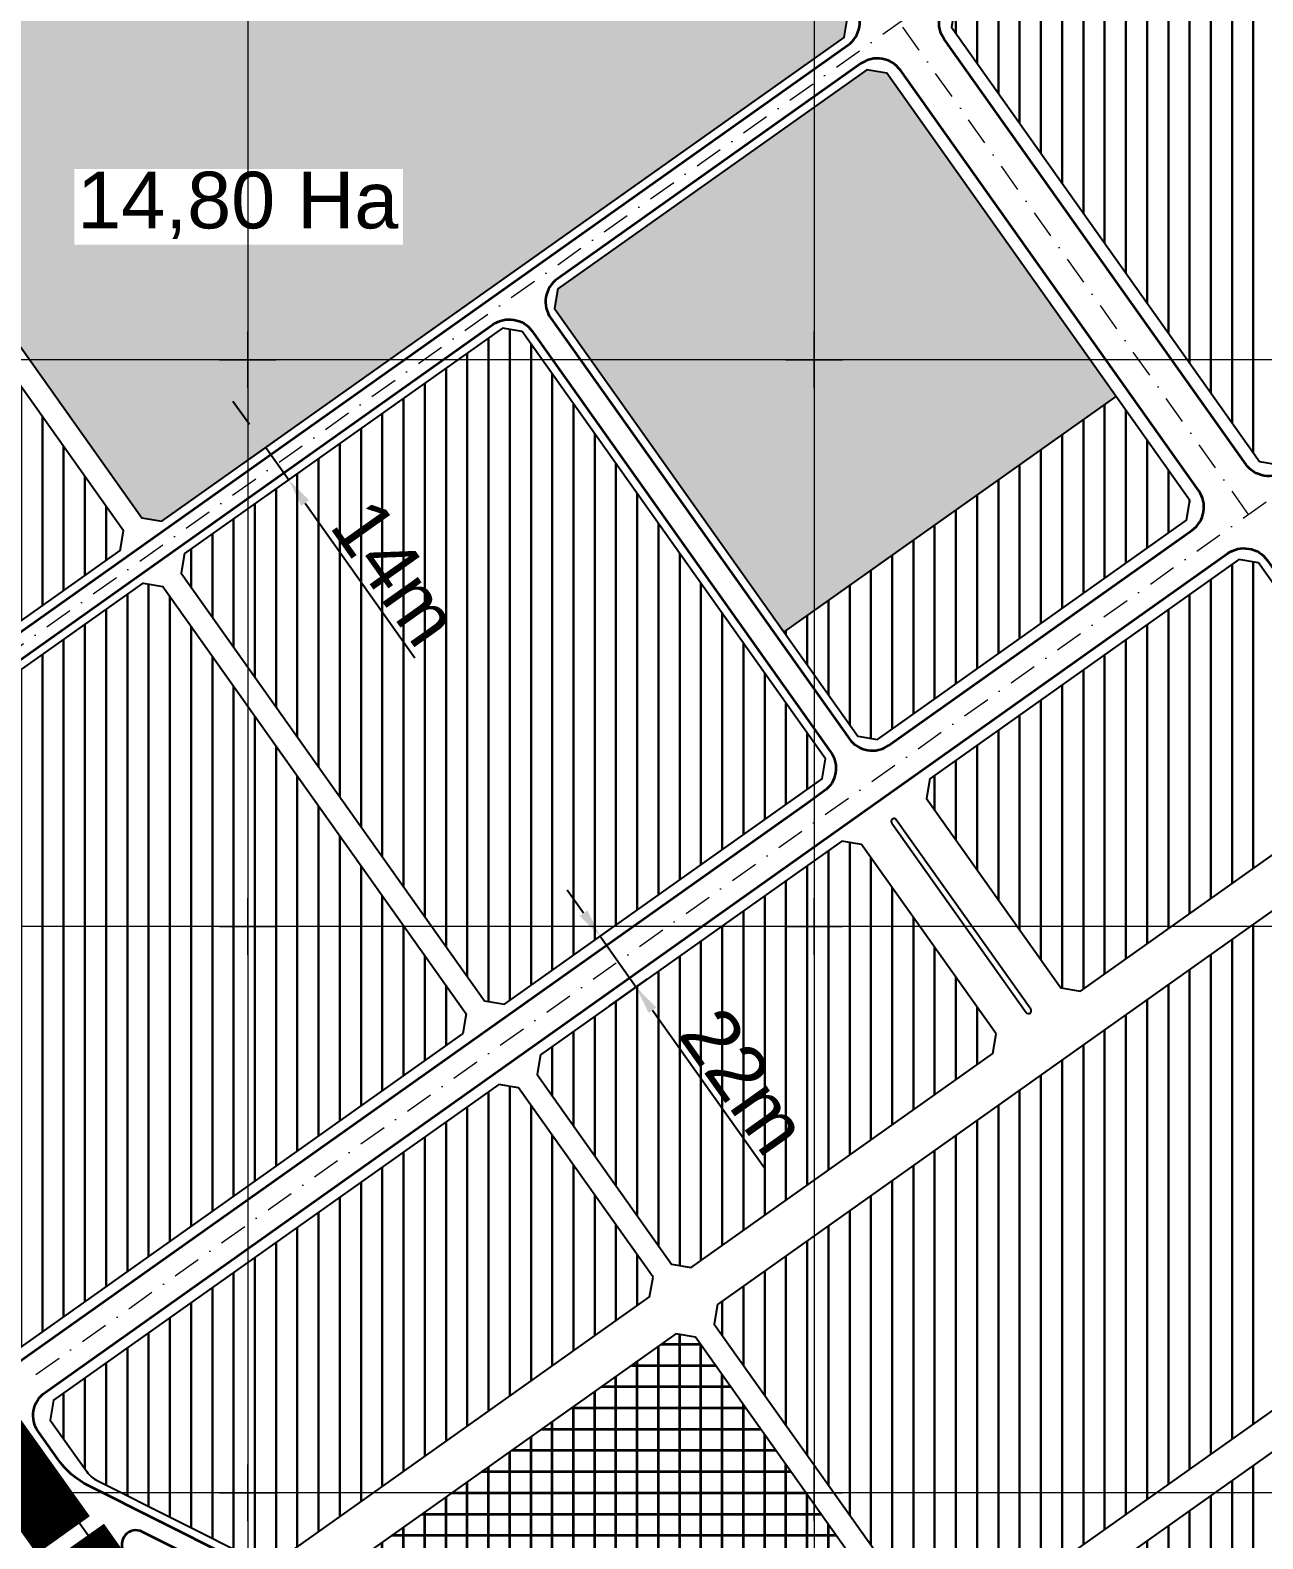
# Model space of a CAD drawing. Header units: millimetres. Extents: x 546597 to 607848, y 1180644 to 1193180.
# Drawn here: x 601923 to 602358, y 1185584 to 1186116 of the extents above; entities that cross this region are included whole.
import ezdxf
from ezdxf.enums import TextEntityAlignment as Align

# ---------------------------------------------------------------- set-up
doc = ezdxf.new("R2010")
doc.units = ezdxf.units.MM
doc.header["$MEASUREMENT"] = 0
doc.linetypes.add('DASHDOT', pattern=[1, 0.5, -0.25, 0, -0.25])
doc.layers.get('0').update_dxf_attribs({"linetype": 'CONTINUOUS', "lineweight": 20})
doc.layers.get('DEFPOINTS').update_dxf_attribs({"linetype": 'CONTINUOUS', "lineweight": 20})
for name, color, linetype, lineweight in [('A-DUONG', 1, 'CONTINUOUS', 35), ('A-LE', 4, 'CONTINUOUS', 25), ('A-TIM', 6, 'DASHDOT', 13), ('DIM GIAO THONG', 3, 'CONTINUOUS', 15), ('hatch CTCC', 20, 'CONTINUOUS', 35), ('hatch CX tap trung', 84, 'CONTINUOUS', 35), ('hatch Dan cu XDM', 50, 'CONTINUOUS', 30), ('toa do', 2, 'CONTINUOUS', 13)]:
    doc.layers.add(name, color=color, linetype=linetype, lineweight=lineweight)
doc.layers.add('duong HH', color=251, linetype='CONTINUOUS')
doc.layers.add('hide - tinh dien tich CX', color=2, linetype='CONTINUOUS')
doc.layers.add('hide - Ranh Du an', color=70, linetype='CONTINUOUS', plot=False)
doc.styles.add('VHEL-B', font='VHELVEB.TTF')
doc.styles.add('VNI-Helve Bold', font='VHELVEB.TTF')
doc.dimstyles.new('S1', dxfattribs={"dimtxt": 20, "dimasz": 10, "dimexe": 5, "dimexo": 0.625, "dimgap": 2, "dimtad": 1, "dimdec": 0, "dimtxsty": 'VHEL-B', "dimcen": 2.5, "dimclrd": 256, "dimclre": 256, "dimadec": 0, "dimazin": 0, "dimtfac": 1, "dimtdec": 0, "dimtmove": 0, "dimatfit": 3, "dimfxl": 1, "dimarcsym": 0})
pattern_1 = [(0, (601998.474, 1186516.907), (25, 25), [0, -25]), (0, (601998.474, 1186518.15), (25, 25), [0.26126, -24.73874]), (0, (601998.474, 1186523.157), (25, 25), [1.29973, -23.70027]), (0, (601998.474, 1186535.657), (25, 25), [1.3064, -23.6936]), (0, (601998.474, 1186540.665), (25, 25), [0.26126, -24.73874]), (0, (602009.668, 1186523.157), (25, 25), [2.6126, -22.3874]), (0, (602009.675, 1186535.657), (25, 25), [2.5992, -22.4008]), (0, (602010.713, 1186528.165), (25, 25), [0.5225, -24.4775]), (0, (602010.714, 1186530.665), (25, 25), [0.51984, -24.48016]), (0, (602022.168, 1186535.657), (25, 25), [1.30613, -23.69387]), (0, (602022.175, 1186523.157), (25, 25), [1.29944, -23.70056]), (0, (602022.463, 1186541.178), (25, 25), [0.00075, -24.99925]), (0, (602022.463, 1186541.18), (25, 25), [0.00075, -24.99925]), (0, (602022.463, 1186541.178), (25, 25), [0.00025, -24.99975]), (0, (602022.463, 1186541.179), (25, 25), [0.00025, -24.99975]), (0, (602022.464, 1186541.178), (25, 25), [0.00075, -24.99925]), (0, (602022.464, 1186541.18), (25, 25), [0.00075, -24.99925]), (0, (602022.464, 1186541.178), (25, 25), [0.00025, -24.99975]), (0, (602023.213, 1186518.15), (25, 25), [0.26126, -24.73874]), (0, (602023.213, 1186540.665), (25, 25), [0.26126, -24.73874]), (0, (602023.474, 1186541.907), (25, 25), [0, -25]), (26.5651, (601998.736, 1186540.665), (25, 1e-05), [0.5273, -55.3744]), (26.5651, (601999.781, 1186535.657), (25, 1e-05), [2.6365, -53.2652]), (26.5651, (602007.325, 1186534.482), (25, 1e-05), [2.6275, -53.2742]), (26.5651, (602010.244, 1186530.43), (25, 1e-05), [0.5255, -55.3762]), (26.5651, (602011.236, 1186528.165), (25, 1e-05), [0.5273, -55.3744]), (26.5651, (602012.281, 1186523.157), (25, 1e-05), [2.63655, -53.26515]), (26.5651, (602019.825, 1186521.982), (25, 1e-05), [2.62743, -53.27427]), (26.5651, (602022.741, 1186517.913), (25, 1e-05), [0.5273, -55.3744]), (45, (601999.207, 1186540.9), (25, -2e-15), [0.3927, -34.96266]), (45, (602002.139, 1186536.836), (25, -2e-15), [1.96384, -33.3915]), (45, (602005.882, 1186533.039), (25, -2e-15), [2.0407, -33.31465]), (45, (602009.956, 1186530.141), (25, -2e-15), [0.40814, -34.9472]), (45, (602011.707, 1186528.4), (25, -2e-15), [0.3927, -34.96266]), (45, (602014.639, 1186524.336), (25, -2e-15), [1.9634, -33.39195]), (45, (602018.381, 1186520.539), (25, -2e-15), [2.04114, -33.3142]), (45, (602022.464, 1186517.636), (25, -2e-15), [0.3927, -34.96266]), (63.4349, (601999.485, 1186541.178), (1e-05, 25), [0.53727, -55.36443]), (63.4349, (602003.527, 1186538.225), (1e-05, 25), [2.66134, -53.24036]), (63.4349, (602004.718, 1186530.711), (1e-05, 25), [2.60286, -53.29883]), (63.4349, (602009.723, 1186529.676), (1e-05, 25), [0.52057, -55.38113]), (63.4349, (602011.985, 1186528.678), (1e-05, 25), [0.53727, -55.36443]), (63.4349, (602016.027, 1186525.724), (1e-05, 25), [2.68634, -53.21536]), (63.4349, (602017.218, 1186518.211), (1e-05, 25), [2.60254, -53.29916]), (63.4349, (602022.223, 1186517.155), (1e-05, 25), [0.53727, -55.36443]), (90, (601999.725, 1186516.907), (-25, 25), [0.24816, -24.75184]), (90, (601999.725, 1186541.66), (-25, 25), [0.24816, -24.75184]), (90, (602004.718, 1186540.605), (-25, 25), [1.3019, -23.6981]), (90, (602004.718, 1186528.127), (-25, 25), [2.58375, -22.41625]), (90, (602004.729, 1186516.907), (-25, 25), [1.30387, -23.69613]), (90, (602009.723, 1186529.16), (-25, 25), [0.51675, -24.48325]), (90, (602012.225, 1186529.16), (-25, 25), [0.51674, -24.48326]), (90, (602017.218, 1186516.907), (-25, 25), [1.3039, -23.6961]), (90, (602017.229, 1186528.127), (-25, 25), [2.5837, -22.4163]), (90, (602017.229, 1186540.605), (-25, 25), [1.30193, -23.69807]), (90, (602022.223, 1186516.907), (-25, 25), [0.24816, -24.75184]), (90, (602022.223, 1186541.66), (-25, 25), [0.24816, -24.75184]), (90, (602022.463, 1186541.178), (-25, 25), [0.001, -24.999]), (90, (602022.463, 1186541.178), (-25, 25), [0.0005, -24.9995]), (90, (602022.464, 1186541.178), (-25, 25), [0.001, -24.999]), (90, (602022.464, 1186541.178), (-25, 25), [0.001, -24.999]), (90, (602022.465, 1186541.178), (-25, 25), [0.0005, -24.9995]), (296.565, (601999.485, 1186517.636), (25, -3e-05), [0.5373, -55.3644]), (296.565, (601999.485, 1186542.636), (25, -3e-05), [0.5373, -55.3644]), (296.565, (602003.562, 1186520.545), (25, -3e-05), [2.6096, -53.2921]), (296.565, (602003.562, 1186545.545), (25, -3e-05), [2.6096, -53.2921]), (296.565, (602004.718, 1186528.127), (25, -3e-05), [2.6793, -53.2224]), (296.565, (602004.718, 1186553.127), (25, -3e-05), [2.6793, -53.2224]), (296.565, (602009.723, 1186529.16), (25, -3e-05), [0.53585, -55.36585]), (296.565, (602009.723, 1186554.159), (25, -3e-05), [0.53585, -55.36585]), (296.565, (602011.992, 1186530.143), (25, -3e-05), [0.522, -55.3797]), (296.565, (602011.992, 1186555.143), (25, -3e-05), [0.522, -55.3797]), (296.565, (602016.061, 1186533.045), (25, -3e-05), [2.6099, -53.2918]), (296.565, (602016.061, 1186558.045), (25, -3e-05), [2.6099, -53.2918]), (296.565, (602017.229, 1186540.605), (25, -3e-05), [2.6543, -53.2474]), (296.565, (602017.229, 1186565.605), (25, -3e-05), [2.6543, -53.2474]), (296.565, (602022.223, 1186541.66), (25, -3e-05), [0.5373, -55.3644]), (296.565, (602022.223, 1186566.659), (25, -3e-05), [0.5373, -55.3644]), (315, (601999.207, 1186517.913), (25, -7e-15), [0.3927, -34.96266]), (315, (602002.125, 1186521.981), (25, -7e-15), [2.0314, -33.32396]), (315, (602005.916, 1186525.73), (25, -7e-15), [1.97315, -33.3822]), (315, (602009.963, 1186528.68), (25, -7e-15), [0.39463, -34.9607]), (315, (602011.705, 1186530.43), (25, -7e-15), [0.4062, -34.94915]), (315, (602014.625, 1186534.481), (25, -7e-15), [2.03093, -33.3244]), (315, (602018.416, 1186538.231), (25, -7e-15), [1.9736, -33.38174]), (315, (602022.464, 1186541.178), (25, -7e-15), [0.3927, -34.96266]), (333.435, (601998.736, 1186518.149), (25, 3e-05), [0.5273, -55.3744]), (333.435, (601999.774, 1186523.157), (25, 3e-05), [2.62875, -53.27294]), (333.435, (602007.311, 1186524.336), (25, 3e-05), [2.63523, -53.26647]), (333.435, (602010.242, 1186528.401), (25, 3e-05), [0.52704, -55.37465]), (333.435, (602011.234, 1186530.665), (25, 3e-05), [0.52577, -55.37593]), (333.435, (602012.274, 1186535.657), (25, 3e-05), [2.62883, -53.27287]), (333.435, (602019.811, 1186536.836), (25, 3e-05), [2.63515, -53.26655]), (333.435, (602022.741, 1186540.901), (25, 3e-05), [0.5273, -55.3744])]

# ---------------------------------------------------------------- blocks, each defined once
blk = doc.blocks.new('*D277')
at = {"layer": 'DEFPOINTS', "color": 0, "transparency": 16777216}
for p in [(601998.14, 1185963.23), (602014.46, 1185957.65), (602006.24, 1185951.82)]:
    blk.add_point(p, dxfattribs=at)
at = {"layer": 'DIM GIAO THONG', "lineweight": -2, "transparency": 16777216}
for p, q in [((602000.57, 1185977.22), (601994.79, 1185985.38)), ((601998.65, 1185963.6), (602010.44, 1185971.96)), ((602006.36, 1185969.07), (602014.46, 1185957.65)), ((602006.75, 1185952.18), (602018.54, 1185960.54)), ((602020.25, 1185949.49), (602059.04, 1185894.82))]:
    blk.add_line(p, q, dxfattribs=at)
at = {"layer": 'DIM GIAO THONG', "transparency": 16777216}
for points in [[(602001.93, 1185978.19), (601999.22, 1185976.26), (602006.36, 1185969.07)], [(602021.61, 1185950.46), (602018.89, 1185948.53), (602014.46, 1185957.65)]]:
    blk.add_solid(points, dxfattribs=at)
at = {"layer": 'DIM GIAO THONG', "color": 0, "transparency": 16777216, "insert": (602052.32, 1185925.02), "char_height": 20, "attachment_point": 5, "rotation": 305.3556, "style": 'VHEL-B'}
blk.add_mtext('14m', dxfattribs=at)
blk = doc.blocks.new('*D278')
at = {"layer": 'DEFPOINTS', "color": 0, "transparency": 16777216}
for p in [(602114.47, 1185789.51), (602137.09, 1185778.59), (602127.2, 1185771.57)]:
    blk.add_point(p, dxfattribs=at)
at = {"layer": 'DIM GIAO THONG', "lineweight": -2, "transparency": 16777216}
for p, q in [((602118.58, 1185804.68), (602112.79, 1185812.84)), ((602114.98, 1185789.87), (602128.44, 1185799.42)), ((602124.36, 1185796.53), (602137.09, 1185778.59)), ((602127.7, 1185771.93), (602141.17, 1185781.48)), ((602142.88, 1185770.43), (602182.38, 1185714.76))]:
    blk.add_line(p, q, dxfattribs=at)
at = {"layer": 'DIM GIAO THONG', "transparency": 16777216}
for points in [[(602119.93, 1185805.65), (602117.22, 1185803.72), (602124.36, 1185796.53)], [(602144.24, 1185771.4), (602141.52, 1185769.47), (602137.09, 1185778.59)]]:
    blk.add_solid(points, dxfattribs=at)
at = {"layer": 'DIM GIAO THONG', "color": 0, "transparency": 16777216, "insert": (602175.31, 1185745.46), "char_height": 20, "attachment_point": 5, "rotation": 305.3564, "style": 'VHEL-B'}
blk.add_mtext('22m', dxfattribs=at)
blk = doc.blocks.new('CROSS')
for p, q in [((0, -5), (0, 5)), ((-5, 0), (5, 0))]:
    blk.add_line(p, q)

msp = doc.modelspace()

# ---------------------------------------------------------------- hatches: boundary and pattern name
at = {"layer": 'hatch CTCC'}
h = msp.add_hatch(dxfattribs=at)
h.set_pattern_fill('M-TT-TIEUKHU', color=256, scale=7.5, style=0)
h.set_pattern_definition([(0, (0, 0), (0, 7.5), []), (90, (0, 0), (-7.5, 5e-16), [])])
h.paths.add_polyline_path([(602151.14, 1185656.13), (602027.78, 1185568.6), (602028.17, 1185563.46), (602044.05, 1185555.48), (602172.96, 1185522.97), (602181.66, 1185520.77), (602185.74, 1185519.35), (602194.31, 1185515.49), (602202.94, 1185516.33), (602234.47, 1185538.69), (602235.65, 1185545.66), (602158.11, 1185654.95)])
at = {"layer": 'hatch CX tap trung'}
h = msp.add_hatch(dxfattribs=at)
h.set_pattern_fill('M-CXCQ-MOI', color=256, scale=2.5, style=0)
h.set_pattern_definition(pattern_1)
h.paths.add_polyline_path([(601793.69, 1186182.41), (601962.65, 1185944.27), (601969.63, 1185943.08), (602210.51, 1186113.91), (602211.7, 1186120.88), (602042.57, 1186359.26), (602035.6, 1186360.44), (601946.98, 1186297.49), (601794.87, 1186189.39)])
h = msp.add_hatch(dxfattribs=at)
h.set_pattern_fill('M-CXCQ-MOI', color=256, scale=2.5, style=0)
h.set_pattern_definition(pattern_1)
h.paths.add_polyline_path([(602494.44, 1185949.89), (602520.64, 1186029.92), (602551.76, 1186095.95), (602562.12, 1186127.74), (602569.88, 1186159.43), (602571.8, 1186184.2), (602552.74, 1186201.28), (602546.57, 1186204.15), (602531.59, 1186138.81), (602506.26, 1186074.52), (602490.91, 1186040.32), (602486.8, 1186031.2), (602451.39, 1185953.08), (602422.05, 1185849.93), (602403.9, 1185776), (602424.59, 1185666.07), (602443.35, 1185616.56), (602466.22, 1185535.69), (602477.21, 1185477.3, -0.292901), (602467.51, 1185453.29), (602423.27, 1185421.91, -0.414214), (602389.81, 1185427.59), (602376.5, 1185446.35), (602372.36, 1185450.12), (602367.04, 1185451.82), (602293.78, 1185458.74), (602286.95, 1185460.55), (602277.4, 1185464.85), (602181.29, 1185508.19), (602178.22, 1185509.27), (602170.03, 1185511.33), (602039.83, 1185544.17), (601973.65, 1185577.43), (601970.5, 1185573.76), (601983.09, 1185555.96), (601998.56, 1185555.5), (602002.41, 1185553.24), (602010.58, 1185548.45), (602027.97, 1185542.36), (602074.04, 1185523.83), (602111.28, 1185514.77), (602173.29, 1185497.97), (602212.99, 1185483.49), (602276.01, 1185461.98), (602289.63, 1185456.47), (602319.77, 1185446.62), (602350.77, 1185437.35), (602390, 1185420.76), (602416.95, 1185405.41), (602425.73, 1185400.95), (602423.96, 1185395.16), (602438.01, 1185386.39), (602440.21, 1185393.6), (602454.04, 1185386.58), (602468.82, 1185384.26), (602473.92, 1185395.73), (602476.65, 1185403.81), (602486.55, 1185434.04), (602488.22, 1185453.2), (602492.87, 1185497.31), (602499.34, 1185532.87), (602485.04, 1185573.05), (602465.54, 1185627.14), (602448.18, 1185688.81), (602455.82, 1185741.09), (602450.33, 1185779.56), (602456.58, 1185801.92), (602471.08, 1185853.75), (602466.98, 1185889.37)])
h = msp.add_hatch(dxfattribs=at)
h.set_pattern_fill('M-CXCQ-MOI', color=256, scale=2.5, style=0)
h.set_pattern_definition(pattern_1)
h.paths.add_polyline_path([(602306.59, 1185987.13), (602225.59, 1186101.31), (602218.61, 1186102.49), (602109.46, 1186025.09), (602108.28, 1186018.12), (602189.31, 1185903.91)])
at = {"layer": 'hatch Dan cu XDM'}
h = msp.add_hatch(dxfattribs=at)
h.set_pattern_fill('ANSI31', color=256, scale=60, angle=45, style=0)
h.paths.add_polyline_path([(602513.65, 1186136.92), (602510.61, 1186142.69), (602509.25, 1186143.01), (602503.53, 1186145.29), (602495.86, 1186150.68), (602465.03, 1186194.14), (602438.39, 1186231.68), (602435.46, 1186235.39), (602431.57, 1186237.52), (602422.71, 1186241.85), (602414.13, 1186241.14), (602249.61, 1186124.47), (602248.43, 1186117.5), (602357.21, 1185964.18), (602364.18, 1185963), (602462.91, 1186033.05), (602475.54, 1186045.15), (602491.51, 1186080.73)])
h = msp.add_hatch(dxfattribs=at)
h.set_pattern_fill('ANSI31', color=256, scale=60, angle=45, style=0)
edge = h.paths.add_edge_path()
edge.add_line((601780.2, 1186178.96), (601640.5, 1186079.68))
edge.add_line((601640.5, 1186079.68), (601639.32, 1186072.7))
edge.add_line((601639.32, 1186072.7), (601736.27, 1185936.05))
edge.add_arc((601728.11, 1185930.26), 10, -11.3233, 35.3551, ccw=False)
edge.add_line((601737.92, 1185928.3), (601733.7, 1185907.23))
edge.add_arc((601743.5, 1185905.26), 10, 168.6767, 215.4793)
edge.add_line((601735.36, 1185899.46), (601790.46, 1185822.15))
edge.add_line((601790.46, 1185822.15), (601797.44, 1185820.97))
edge.add_line((601797.44, 1185820.97), (601954.94, 1185932.67))
edge.add_line((601954.94, 1185932.67), (601956.13, 1185939.64))
edge.add_line((601956.13, 1185939.64), (601787.17, 1186177.78))
edge.add_line((601787.17, 1186177.78), (601780.2, 1186178.96))
h = msp.add_hatch(dxfattribs=at)
h.set_pattern_fill('ANSI31', color=256, scale=60, angle=45, style=0)
h.paths.add_polyline_path([(602014.19, 1185871.63), (602093.71, 1185928.05), (602137.11, 1185866.88), (602057.59, 1185810.46), (602083.63, 1185773.76), (602090.6, 1185772.57), (602202.74, 1185852.14), (602203.93, 1185859.11), (602096.86, 1186010.02), (602089.89, 1186011.2), (601977.73, 1185931.66), (601976.54, 1185924.69)])
h = msp.add_hatch(dxfattribs=at)
h.set_pattern_fill('ANSI31', color=256, scale=60, angle=45, style=0)
h.paths.add_polyline_path([(602331.45, 1185943.46), (602332.63, 1185950.43), (602306.59, 1185987.13), (602189.31, 1185903.91), (602215.34, 1185867.21), (602222.32, 1185866.03)])
h = msp.add_hatch(dxfattribs=at)
h.set_pattern_fill('ANSI31', color=256, scale=60, angle=45, style=0)
h.paths.add_polyline_path([(602014.19, 1185871.63), (602093.71, 1185928.05), (602137.11, 1185866.88), (602057.59, 1185810.46)])
h = msp.add_hatch(dxfattribs=at)
h.set_pattern_fill('ANSI31', color=256, scale=60, angle=45, style=0)
h.paths.add_polyline_path([(602287.02, 1185778.29), (602293.99, 1185777.11), (602403.12, 1185854.54), (602404.3, 1185861.51), (602356.86, 1185928.38), (602349.89, 1185929.56), (602240.76, 1185852.13), (602239.57, 1185845.16)])
h.paths.add_polyline_path([(602263, 1185755.12), (602264.18, 1185762.09), (602216.73, 1185828.96), (602209.76, 1185830.15), (602103.33, 1185754.63), (602102.15, 1185747.66), (602149.59, 1185680.78), (602156.56, 1185679.6)])
h = msp.add_hatch(dxfattribs=at)
h.set_pattern_fill('ANSI31', color=256, scale=60, angle=45, style=0)
h.paths.add_polyline_path([(601893.64, 1185786.1), (602007.67, 1185867), (601970.02, 1185920.07), (601963.04, 1185921.25), (601804.97, 1185809.15), (601803.76, 1185802.17), (601910.23, 1185650.73), (601917.18, 1185649.53), (602075.92, 1185762.16), (602077.1, 1185769.13), (602051.06, 1185805.83), (601937.04, 1185724.93)])
h = msp.add_hatch(dxfattribs=at)
h.set_pattern_fill('ANSI31', color=256, scale=60, angle=45, style=0)
h.paths.add_polyline_path([(602007.67, 1185867), (601893.64, 1185786.1), (601937.04, 1185724.93), (602051.06, 1185805.83)])
h = msp.add_hatch(dxfattribs=at)
h.set_pattern_fill('ANSI31', color=256, scale=60, angle=45, style=0)
h.paths.add_polyline_path([(602402.54, 1185834.5), (602165.82, 1185666.55), (602164.64, 1185659.58), (602242.18, 1185550.29), (602249.15, 1185549.11), (602408.49, 1185662.17), (602411.65, 1185669.97), (602391.62, 1185776.34), (602405.42, 1185832.54)])
h = msp.add_hatch(dxfattribs=at)
h.set_pattern_fill('ANSI31', color=256, scale=60, angle=45, style=0)
edge = h.paths.add_edge_path()
edge.add_line((602143.07, 1185676.16), (602095.62, 1185743.03))
edge.add_line((602095.62, 1185743.03), (602088.65, 1185744.22))
edge.add_line((602088.65, 1185744.22), (601931.44, 1185632.68))
edge.add_line((601931.44, 1185632.68), (601930.26, 1185625.71))
edge.add_line((601930.26, 1185625.71), (601943.19, 1185607.48))
edge.add_arc((601951.34, 1185613.27), 10, 215.3556, 243.316)
edge.add_line((601946.85, 1185604.33), (602003.05, 1185576.09))
edge.add_line((602003.05, 1185576.09), (602011.59, 1185576.74))
edge.add_line((602011.59, 1185576.74), (602141.88, 1185669.18))
edge.add_line((602141.88, 1185669.18), (602143.07, 1185676.16))
h = msp.add_hatch(dxfattribs=at)
h.set_pattern_fill('ANSI31', color=256, scale=60, angle=45, style=0)
h.paths.add_polyline_path([(602418.4, 1185648.55), (602431.95, 1185612.8), (602454.53, 1185532.94), (602465.84, 1185472.8), (602462.46, 1185464.43), (602412.74, 1185429.15), (602411.94, 1185428.96), (602402.83, 1185430.51), (602402.14, 1185430.95), (602385.54, 1185454.35), (602378.51, 1185460.75), (602369.45, 1185463.65), (602295.89, 1185470.59), (602290.98, 1185471.89), (602282.33, 1185475.79), (602216.1, 1185505.66), (602215.62, 1185510.61), (602412.55, 1185650.33)])

# ---------------------------------------------------------------- linework, layer by layer
at = {"layer": 'A-DUONG'}
for points in [[(602568.87, 1186501.49), (602566.57, 1186427.91), (602563.11, 1186408.95), (602559.16, 1186370.3), (602558.2, 1186360.16), (602557.55, 1186320.72), (602556.05, 1186301.87), (602553.88, 1186293.07), (602548, 1186279.23), (602545.11, 1186269.09), (602538.7, 1186227.95), (602519.13, 1186142.67), (602494.28, 1186079.56), (602478.04, 1186043.39), (602464.83, 1186030.73), (602366.32, 1185960.84, -0.414214), (602352.38, 1185963.21), (602245.91, 1186113.27, -0.414279), (602248.29, 1186127.21), (602410.91, 1186242.54)], [(602042.99, 1185552.66), (601943.9, 1185602.46, -0.122609), (601932.9, 1185611.91), (601926.08, 1185621.52, -0.414213), (601928.45, 1185635.46), (602345.94, 1185931.67, -0.414215), (602359.88, 1185929.3), (602409.69, 1185859.1, -0.217803), (602412.02, 1185846.85), (602394.69, 1185776.25), (602415.9, 1185663.62), (602434.8, 1185613.74), (602457.45, 1185533.63)], [(602040.89, 1185547), (601962.77, 1185586.26, 0.780998), (601956.44, 1185578.91)]]:
    msp.add_lwpolyline(points, format="xyb", dxfattribs=at)
for points in [[(602032.29, 1186364.23), (601944.08, 1186301.57), (601638.41, 1186084.33, 0.413975), (601636.05, 1186070.39), (601732.01, 1185935.14, -0.206537), (601733.66, 1185927.39), (601728.22, 1185900.26, 0.207102), (601729.89, 1185892.49), (601782.38, 1185818.85, 0.413515), (601796.31, 1185816.49), (602211.84, 1186111.17, 0.414279), (602214.21, 1186125.12), (602046.24, 1186361.86, 0.414377)], [(602109.36, 1186028.69, 0.414279), (602106.99, 1186014.75), (602212.32, 1185866.29, 0.414214), (602226.26, 1185863.92), (602333.36, 1185939.91, 0.414213), (602335.73, 1185953.85), (602230.41, 1186102.28, 0.414148), (602216.47, 1186104.65), (602109.36, 1186028.69)], [(602203.43, 1185847.72), (602197.56, 1185843.56), (602148.27, 1185808.59), (601918.26, 1185645.39, -0.413582), (601904.33, 1185647.75), (601798.63, 1185796.04, -0.414912), (601800.99, 1185810.01), (602086.52, 1186012.49, -0.414148), (602100.46, 1186010.12), (602205.79, 1185861.66, -0.414213)]]:
    msp.add_lwpolyline(points, format="xyb", close=True, dxfattribs=at)
at = {"layer": 'A-LE'}
for p, q in [((602227.33, 1185836.49), (602274.78, 1185769.61)), ((602276.41, 1185770.77), (602228.97, 1185837.65))]:
    msp.add_line(p, q, dxfattribs=at)
at = {"layer": 'A-LE', "flags": 128}
for points in [[(601793.69, 1186182.41), (601962.65, 1185944.27), (601969.63, 1185943.08), (602210.51, 1186113.91), (602211.7, 1186120.88), (602042.57, 1186359.26), (602035.6, 1186360.44), (601946.98, 1186297.49), (601794.87, 1186189.39)], [(602109.46, 1186025.09), (602108.28, 1186018.12), (602215.34, 1185867.21), (602222.32, 1185866.03), (602331.45, 1185943.46), (602332.63, 1185950.43), (602225.59, 1186101.31), (602218.61, 1186102.49), (602109.46, 1186025.09)], [(602096.86, 1186010.02), (602089.89, 1186011.2), (601977.73, 1185931.66), (601976.54, 1185924.69), (602083.63, 1185773.76), (602090.6, 1185772.57), (602202.74, 1185852.14), (602203.93, 1185859.11), (602096.86, 1186010.02)], [(602293.99, 1185777.11), (602403.12, 1185854.54), (602404.3, 1185861.51), (602356.86, 1185928.38), (602349.89, 1185929.56), (602240.76, 1185852.13), (602239.57, 1185845.16), (602287.02, 1185778.29)], [(601910.23, 1185650.73), (601803.76, 1185802.17), (601804.97, 1185809.15), (601963.04, 1185921.25), (601970.02, 1185920.07), (602077.1, 1185769.13), (602075.92, 1185762.16), (601917.18, 1185649.53), (601910.23, 1185650.73)], [(602402.54, 1185834.5), (602165.82, 1185666.55), (602164.64, 1185659.58), (602242.18, 1185550.29), (602249.15, 1185549.11), (602408.49, 1185662.17), (602411.65, 1185669.97), (602391.62, 1185776.34), (602405.42, 1185832.54)], [(602264.18, 1185762.09), (602216.73, 1185828.96), (602209.76, 1185830.15), (602103.33, 1185754.63), (602102.15, 1185747.66), (602149.59, 1185680.78), (602156.56, 1185679.6), (602263, 1185755.12)], [(602151.14, 1185656.13), (602027.78, 1185568.6), (602028.17, 1185563.46), (602044.05, 1185555.48), (602172.96, 1185522.97), (602181.66, 1185520.77), (602185.74, 1185519.35), (602194.31, 1185515.49), (602202.94, 1185516.33), (602234.47, 1185538.69), (602235.65, 1185545.66), (602158.11, 1185654.95)], [(602418.4, 1185648.55), (602431.95, 1185612.8), (602454.53, 1185532.94), (602465.84, 1185472.8), (602462.46, 1185464.43), (602412.74, 1185429.15), (602411.94, 1185428.96), (602402.83, 1185430.51), (602402.14, 1185430.95), (602385.54, 1185454.35), (602378.51, 1185460.75), (602369.45, 1185463.65), (602295.89, 1185470.59), (602290.98, 1185471.89), (602282.33, 1185475.79), (602216.1, 1185505.66), (602215.62, 1185510.61), (602412.55, 1185650.33)]]:
    msp.add_lwpolyline(points, close=True, dxfattribs=at)
at = {"layer": 'A-LE', "ltscale": 0.05}
msp.add_lwpolyline([(602510.61, 1186142.69), (602509.25, 1186143.01), (602503.53, 1186145.29), (602495.86, 1186150.68), (602465.03, 1186194.14), (602438.39, 1186231.68), (602435.46, 1186235.39), (602431.57, 1186237.52), (602422.71, 1186241.85), (602414.13, 1186241.14), (602249.61, 1186124.47), (602248.43, 1186117.5), (602357.21, 1185964.18), (602364.18, 1185963), (602462.91, 1186033.05), (602475.54, 1186045.15), (602491.51, 1186080.73), (602513.65, 1186136.92)], close=True, dxfattribs=at)
at = {"layer": 'A-LE', "flags": 128}
for points in [[(601780.2, 1186178.96), (601640.5, 1186079.68), (601639.32, 1186072.7), (601736.27, 1185936.05, -0.206537), (601737.92, 1185928.3), (601733.7, 1185907.23, 0.207102), (601735.36, 1185899.46), (601790.46, 1185822.15), (601797.44, 1185820.97), (601954.94, 1185932.67), (601956.13, 1185939.64), (601787.17, 1186177.78)], [(602143.07, 1185676.16), (602095.62, 1185743.03), (602088.65, 1185744.22), (601931.44, 1185632.68), (601930.26, 1185625.71), (601943.19, 1185607.48, 0.122609), (601946.85, 1185604.33), (602003.05, 1185576.09), (602011.59, 1185576.74), (602141.88, 1185669.18)]]:
    msp.add_lwpolyline(points, format="xyb", close=True, dxfattribs=at)
msp.add_lwpolyline([(602189.31, 1185903.91), (602306.59, 1185987.13)], dxfattribs=at)
at = {"layer": 'A-LE'}
for centre, start, end in [((602228.15, 1185837.07), 35.3556, 215.3556), ((602275.6, 1185770.19), 215.3556, 35.3556)]:
    msp.add_arc(centre, 1, start, end, dxfattribs=at)
at = {"layer": 'A-TIM', "ltscale": 20, "flags": 128}
msp.add_lwpolyline([(600542.29, 1187549.22), (600586.23, 1187483.21, 0.007871), (600589.8, 1187478.03), (600968.45, 1186946.32), (601270.53, 1186522.33), (601480.02, 1186227.91), (601719.65, 1185887.04), (601934.88, 1185585.07)], format="xyb", dxfattribs=at)
for points in [[(601925.22, 1185641.75), (602468.02, 1186026.87), (602482.2, 1186040.46), (602498.89, 1186077.62), (602523.92, 1186141.18), (602543.61, 1186227.01), (602550, 1186268.02), (602552.73, 1186277.56), (602558.64, 1186291.48), (602561, 1186301.07), (602562.55, 1186320.48), (602563.2, 1186359.89), (602564.13, 1186369.81), (602568.06, 1186408.25), (602571.55, 1186427.38), (602574.11, 1186509.14)], [(602353.31, 1185945.48), (602237, 1186109.41), (602223.12, 1186128.97), (602045.24, 1186379.68), (602042.22, 1186388.76), (602039.16, 1186507.3)], [(601781.51, 1185801.1), (602408.6, 1186245.8)]]:
    msp.add_lwpolyline(points, dxfattribs=at)
at = {"layer": 'duong HH', "ltscale": 3, "const_width": 23, "flags": 128}
msp.add_lwpolyline([(601729.55, 1185873.15), (601934.88, 1185585.07)], dxfattribs=at)
at = {"layer": 'duong HH', "color": 254, "ltscale": 3, "const_width": 23, "flags": 128}
msp.add_lwpolyline([(601939.86, 1185582.44), (602092.99, 1185365.96), (602154.09, 1185283.83, -0.076503), (602202.52, 1185192.36, -0.07497), (602225.53, 1185069.1), (602253, 1184758.2)], format="xyb", dxfattribs=at)
at = {"layer": 'hide - Ranh Du an', "ltscale": 100}
msp.add_lwpolyline([(601437.34, 1186295.58), (601966.68, 1185552.63)], dxfattribs=at)
at = {"layer": 'toa do', "color": 250}
for p, q in [((602199.98, 1188405.4), (602199.98, 1184240.39)), ((607842.61, 1185800), (595708.82, 1185800)), ((607842.61, 1185600), (595709.39, 1185600))]:
    msp.add_line(p, q, dxfattribs=at)
at = {"layer": 'toa do', "color": 252}
msp.add_line((607842.61, 1186000), (595708.24, 1186000), dxfattribs=at)

# ---------------------------------------------------------------- block references
at = {"layer": 'toa do', "xscale": 2, "yscale": 2, "zscale": 2}
for p in [(601999.98, 1186000), (601999.98, 1186000), (602199.98, 1186000), (602199.98, 1186000), (601999.98, 1185800), (601999.98, 1185800), (602199.98, 1185800), (602199.98, 1185800), (601999.98, 1185600), (601999.98, 1185600), (602199.98, 1185600), (602199.98, 1185600)]:
    msp.add_blockref('CROSS', p, dxfattribs=at)

# ---------------------------------------------------------------- dimensions: what is measured, and where the dimension line sits
at = {"layer": 'DIM GIAO THONG'}
for p1, p2, distance, picture, middle in [((601998.14, 1185963.23), (602006.24, 1185951.82), 10.08, '*D277', (602052.32, 1185925.02)), ((602114.47, 1185789.51), (602127.2, 1185771.57), 12.13, '*D278', (602175.31, 1185745.46))]:
    dim = msp.add_aligned_dim(p1=p1, p2=p2, distance=distance, dimstyle='S1', override={"dimpost": 'm'}, dxfattribs=at)
    dim.commit()
    dim.dimension.update_dxf_attribs({"geometry": picture, "text_midpoint": middle})

# ---------------------------------------------------------------- next in the draw order: wipeouts: each hides what was drawn before it
msp.add_wipeout([(601938.76, 1186040.75), (602054.86, 1186040.75), (602054.86, 1186067.46), (601938.76, 1186067.46)]).dxf.layer = 'hide - tinh dien tich CX'

# ---------------------------------------------------------------- next in the draw order: linework, layer by layer
at = {"layer": 'toa do', "color": 252}
msp.add_line((601999.98, 1188405.4), (601999.98, 1184239.78), dxfattribs=at)

# ---------------------------------------------------------------- next in the draw order: texts
at = {"layer": 'hide - tinh dien tich CX', "style": 'VNI-Helve Bold'}
msp.add_text('14,80 Ha', height=20, dxfattribs=at).set_placement((601996.47, 1186046.46), align=Align.CENTER)

doc.saveas('drawing.dxf')
